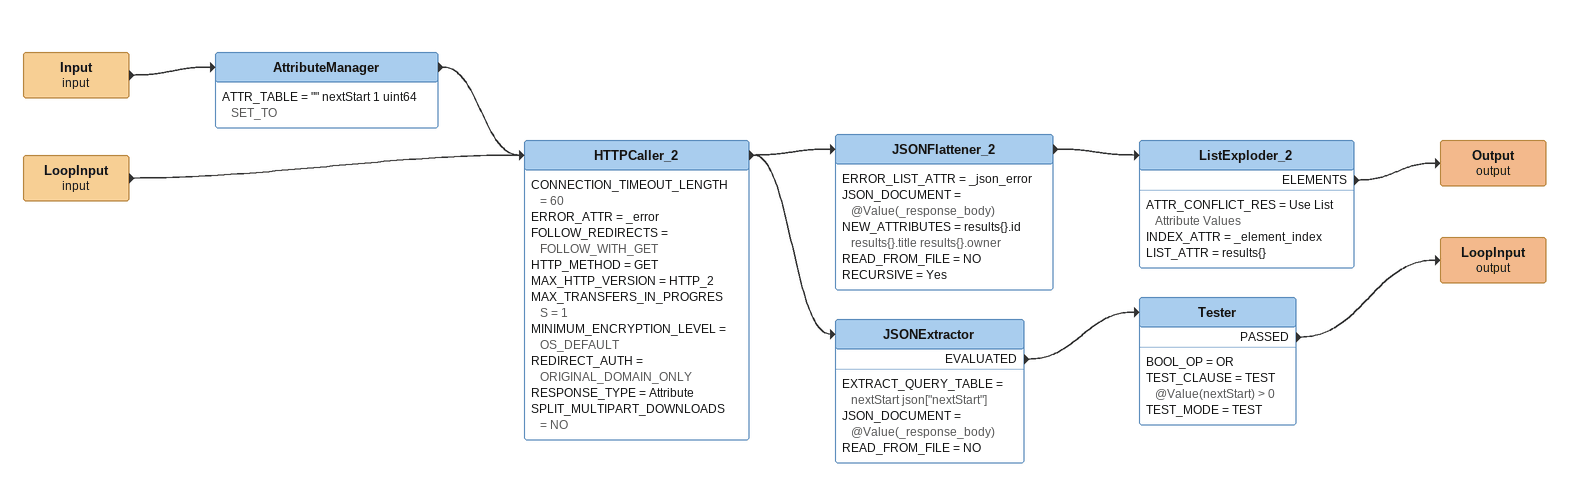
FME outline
Input (input)
    -> AttributeManager
AttributeManager
    ATTR_TABLE = "" nextStart 1 uint64 SET_TO
    -> HTTPCaller_2
LoopInput (input)
    -> HTTPCaller_2
HTTPCaller_2
    CONNECTION_TIMEOUT_LENGTH = 60
    ERROR_ATTR = _error
    FOLLOW_REDIRECTS = FOLLOW_WITH_GET
    HTTP_METHOD = GET
    MAX_HTTP_VERSION = HTTP_2
    MAX_TRANSFERS_IN_PROGRESS = 1
    MINIMUM_ENCRYPTION_LEVEL = OS_DEFAULT
    REDIRECT_AUTH = ORIGINAL_DOMAIN_ONLY
    RESPONSE_TYPE = Attribute
    SPLIT_MULTIPART_DOWNLOADS = NO
    -> JSONFlattener_2
    -> JSONExtractor
JSONFlattener_2
    ERROR_LIST_ATTR = _json_error
    JSON_DOCUMENT = @Value(_response_body)
    NEW_ATTRIBUTES = results{}.id results{}.title results{}.owner
    READ_FROM_FILE = NO
    RECURSIVE = Yes
    -> ListExploder_2
ListExploder_2
    ATTR_CONFLICT_RES = Use List Attribute Values
    INDEX_ATTR = _element_index
    LIST_ATTR = results{}
    ELEMENTS -> Output (output)
Output (output)
JSONExtractor
    EXTRACT_QUERY_TABLE = nextStart json["nextStart"]
    JSON_DOCUMENT = @Value(_response_body)
    READ_FROM_FILE = NO
    EVALUATED -> Tester
Tester
    BOOL_OP = OR
    TEST_CLAUSE = TEST @Value(nextStart) > 0
    TEST_MODE = TEST
    PASSED -> LoopInput (output)
LoopInput (output)
